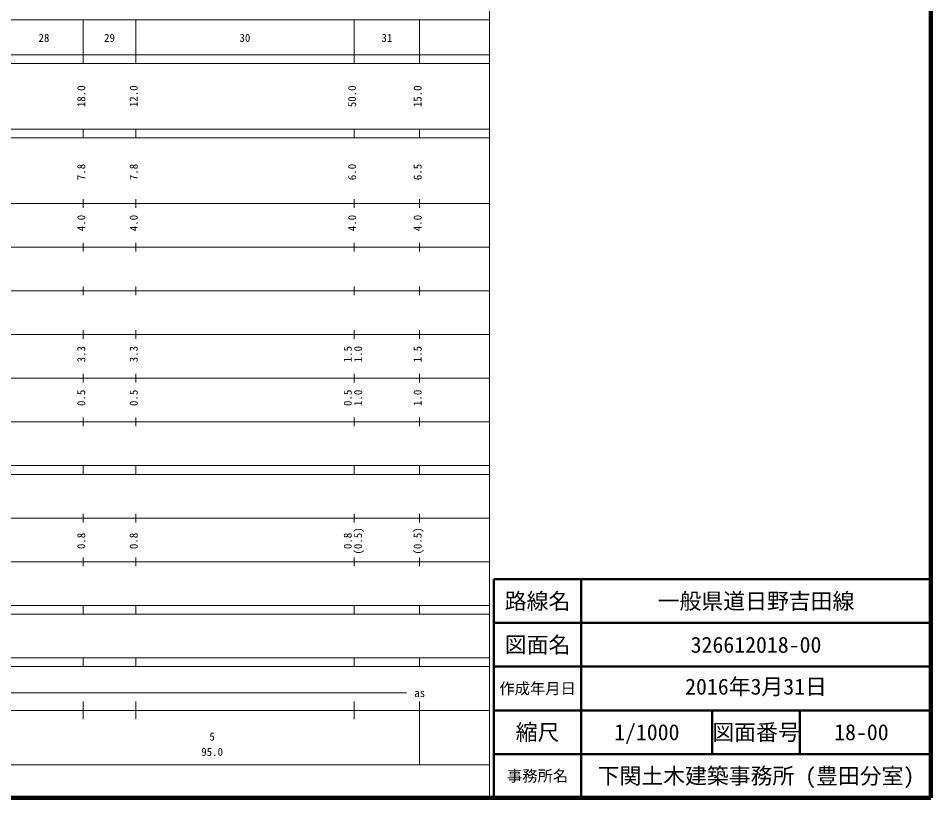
# Model space of a CAD drawing. Units: millimetres on the paper, enlarged 1000 times. Extents: x 40000 to 680000, y 20000 to 380000.
# Drawn here: x 471116 to 680000, y 20000 to 198357 of the extents above; entities that cross this region are included whole.
import ezdxf
from ezdxf.enums import TextEntityAlignment as Align

# ---------------------------------------------------------------- set-up
doc = ezdxf.new("R2010")
doc.units = ezdxf.units.MM
doc.header["$LTSCALE"] = 1000
for name, color, linetype, lineweight in [('M-TTL', 2, 'Continuous', 140), ('M-TTL-BAND', 7, 'Continuous', 13), ('M-TTL-FRAM', 2, 'Continuous', 50), ('M-TTL-LINE', 7, 'Continuous', 50)]:
    doc.layers.add(name, color=color, linetype=linetype, lineweight=lineweight)
doc.layers.add('M-TTL-TXT', color=7, linetype='Continuous')
doc.styles.add('ＭＳ ゴシック', font='')
doc.styles.get('ＭＳ ゴシック').set_extended_font_data('MS Gothic')

msp = doc.modelspace()

# ---------------------------------------------------------------- linework, layer by layer
at = {"layer": 'M-TTL'}
for p, q in [((680000, 20000), (680000, 380000)), ((40000, 20000), (680000, 20000))]:
    msp.add_line(p, q, dxfattribs=at)
at = {"layer": 'M-TTL-BAND'}
for p, q in [((579000, 20000), (579000, 370000)), ((68000, 198000), (579000, 198000)), ((486000, 188000), (486000, 198000)), ((498000, 188000), (498000, 198000)), ((548000, 188000), (548000, 198000)), ((563000, 188000), (563000, 198000)), ((40000, 190000), (579000, 190000)), ((40000, 188000), (579000, 188000)), ((40000, 173000), (579000, 173000)), ((486000, 171000), (486000, 173000)), ((498000, 171000), (498000, 173000)), ((548000, 171000), (548000, 173000)), ((563000, 171000), (563000, 173000)), ((40000, 171000), (579000, 171000)), ((486000, 155000), (486000, 157000)), ((498000, 155000), (498000, 157000)), ((548000, 155000), (548000, 157000)), ((563000, 155000), (563000, 157000)), ((40000, 156000), (579000, 156000)), ((486000, 145000), (486000, 147000)), ((498000, 145000), (498000, 147000)), ((548000, 145000), (548000, 147000)), ((563000, 145000), (563000, 147000)), ((46000, 146000), (579000, 146000)), ((52000, 136000), (579000, 136000)), ((486000, 135000), (486000, 137000)), ((498000, 135000), (498000, 137000)), ((548000, 135000), (548000, 137000)), ((563000, 135000), (563000, 137000)), ((46000, 126000), (579000, 126000)), ((486000, 125000), (486000, 127000)), ((498000, 125000), (498000, 127000)), ((548000, 125000), (548000, 127000)), ((563000, 125000), (563000, 127000)), ((486000, 115000), (486000, 117000)), ((498000, 115000), (498000, 117000)), ((548000, 115000), (548000, 117000)), ((563000, 115000), (563000, 117000)), ((52000, 116000), (579000, 116000)), ((486000, 105000), (486000, 107000)), ((498000, 105000), (498000, 107000)), ((548000, 105000), (548000, 107000)), ((563000, 105000), (563000, 107000)), ((46000, 106000), (579000, 106000)), ((40000, 96000), (579000, 96000)), ((40000, 94000), (579000, 94000)), ((486000, 94000), (486000, 96000)), ((498000, 94000), (498000, 96000)), ((548000, 94000), (548000, 96000)), ((563000, 94000), (563000, 96000)), ((49000, 84000), (579000, 84000)), ((486000, 83000), (486000, 85000)), ((498000, 83000), (498000, 85000)), ((548000, 83000), (548000, 85000)), ((563000, 83000), (563000, 85000)), ((40000, 74000), (579000, 74000)), ((486000, 73000), (486000, 75000)), ((498000, 73000), (498000, 75000)), ((548000, 73000), (548000, 75000)), ((563000, 73000), (563000, 75000)), ((40000, 64000), (579000, 64000)), ((486000, 62000), (486000, 64000)), ((498000, 62000), (498000, 64000)), ((548000, 62000), (548000, 64000)), ((563000, 62000), (563000, 64000)), ((40000, 62000), (579000, 62000)), ((40000, 52000), (579000, 52000)), ((486000, 50000), (486000, 52000)), ((498000, 50000), (498000, 52000)), ((548000, 50000), (548000, 52000)), ((563000, 50000), (563000, 52000)), ((40000, 50000), (579000, 50000)), ((71000, 44000), (560000, 44000)), ((486000, 38000), (486000, 42000)), ((498000, 38000), (498000, 42000)), ((548000, 38000), (548000, 42000)), ((563000, 27500), (563000, 42000)), ((40000, 40000), (579000, 40000)), ((68000, 27500), (579000, 27500))]:
    msp.add_line(p, q, dxfattribs=at)
at = {"layer": 'M-TTL-FRAM'}
for p, q in [((680000, 70000), (580000, 70000)), ((580000, 70000), (580000, 20000))]:
    msp.add_line(p, q, dxfattribs=at)
at = {"layer": 'M-TTL-LINE'}
for p, q in [((600000, 70000), (600000, 20000)), ((680000, 60000), (580000, 60000)), ((680000, 50000), (580000, 50000)), ((680000, 40000), (580000, 40000)), ((630000, 40000), (630000, 30000)), ((650000, 40000), (650000, 30000)), ((680000, 30000), (580000, 30000))]:
    msp.add_line(p, q, dxfattribs=at)

# ---------------------------------------------------------------- texts
at = {"layer": 'M-TTL-BAND', "style": 'ＭＳ ゴシック'}
for s, p in [('28', (477000, 192405)), ('29', (492000, 192405)), ('30', (523000, 192405)), ('31', (555500, 192405)), ('as', (563000, 42500)), ('5', (515500, 32523)), ('95.0', (515500, 29033))]:
    msp.add_text(s, height=1833, dxfattribs=at).set_placement(p, align=Align.BOTTOM_CENTER)
for s, p in [('18.0', (487000, 180500)), ('12.0', (499000, 180500)), ('50.0', (549000, 180500)), ('15.0', (564000, 180500)), ('7.8', (487000, 163174)), ('7.8', (499000, 163174)), ('6.0', (549000, 163174)), ('6.5', (564000, 163174)), ('4.0', (487000, 151500)), ('4.0', (499000, 151500)), ('4.0', (549000, 151500)), ('4.0', (564000, 151500)), ('3.3', (487000, 121500)), ('3.3', (499000, 121500)), ('1.5', (548000, 121500)), ('1.0', (550370, 121500)), ('1.5', (564000, 121500)), ('0.5', (487000, 111500)), ('0.5', (499000, 111500)), ('0.5', (548000, 111500)), ('1.0', (550370, 111500)), ('1.0', (564000, 111500)), ('(0.5)', (550370, 78764)), ('(0.5)', (564000, 78764)), ('0.8', (487000, 78764)), ('0.8', (499000, 78764)), ('0.8', (548000, 78764))]:
    msp.add_text(s, height=1833, rotation=90, dxfattribs=at).set_placement(p, align=Align.BOTTOM_CENTER)
at = {"layer": 'M-TTL-TXT', "style": 'ＭＳ ゴシック'}
for s, height, p in [('路線名', 3666, (590000, 65000)), ('路線名', 3666, (590000, 65000)), ('一般県道日野吉田線', 3666, (640000, 65000)), ('図面名', 3666, (590000, 55000)), ('図面名', 3666, (590000, 55000)), ('326612018-00', 3666, (640000, 55000)), ('作成年月日', 2566, (590000, 45000)), ('作成年月日', 2566, (590000, 45000)), ('縮尺', 3666, (590000, 35000)), ('縮尺', 3666, (590000, 35000)), ('1/1000', 3666, (615000, 35000)), ('図面番号', 3666, (640000, 35000)), ('図面番号', 3666, (640000, 35000)), ('18-00', 3666, (664125, 35000)), ('下関土木建築事務所 (豊田分室)', 3666, (640000, 25000)), ('事務所名', 2566, (590000, 25000)), ('事務所名', 2566, (590000, 25000))]:
    msp.add_text(s, height=height, dxfattribs=at).set_placement(p, align=Align.MIDDLE_CENTER)
msp.add_text('2016年3月31日', height=3666, dxfattribs=at).set_placement((640000, 42500), align=Align.BOTTOM_CENTER)

doc.saveas('drawing.dxf')
